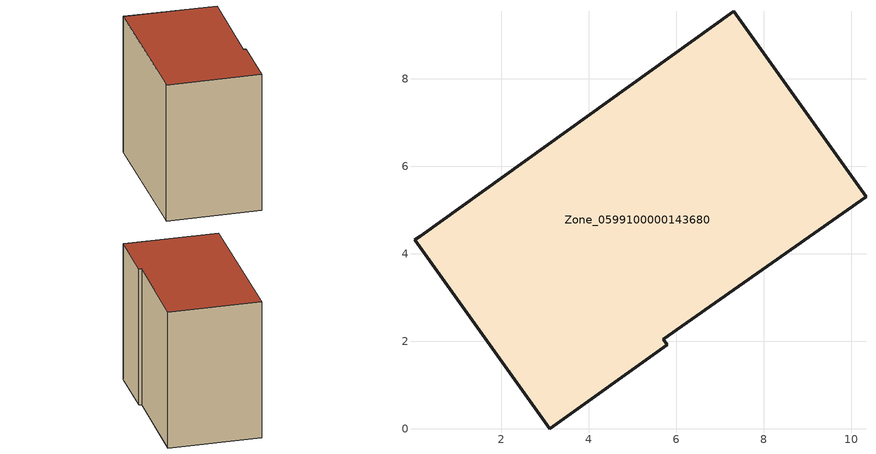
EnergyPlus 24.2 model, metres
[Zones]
Zone_0599100000143680
 floor ground (C_G): 7.31,9.55 10.34,5.31 5.7,2.05 5.79,1.92 3.1,0 0.02,4.32 0.15,4.4 z0
 wall outside (C_F): 0.02,4.32 3.1,0 5.79,1.92 5.7,2.05 10.34,5.31 7.31,9.55 0.15,4.4 0.02,4.32 z0:8.05
 roof outside (C_R): 10.34,5.31 7.31,9.55 0.15,4.4 0.02,4.32 3.1,0 5.79,1.92 5.7,2.05 z8.05
[BUILDING]
Pand.0599100000143680: North Axis=0; Terrain=City; Loads Convergence Tolerance Value=0.04; Temperature Convergence Tolerance Value=0.4; Solar Distribution=FullExterior; Maximum Number of Warmup Days=25; Minimum Number of Warmup Days=1
[Site:Location]
Rotterdam.The.Hague.AP_ZH_NLD Design_Conditions: Latitude=51.96; Longitude=4.45; Time Zone=1; Elevation=-4.5
[SITE:GROUNDTEMPERATURE:BUILDINGSURFACE]
18, 18, 18, 18, 18, 18, 18, 18, 18, 18, 18, 18
[MATERIAL] Thermal Absorptance=0.9; Solar Absorptance=0.7; Visible Absorptance=0.7
Name | Roughness | Thickness | Conductivity | Density | Specific Heat
G.TC.1975-1991 | MediumSmooth | 0.15 | 0.288461 | 540 | 1210
F.TC.1975-1991 | Rough | 0.3 | 0.230769 | 1920 | 840
R.TC.1975-1991 | MediumRough | 0.2 | 0.153846 | 1500 | 1000
[CONSTRUCTION]
C_G: G.TC.1975-1991
C_F: F.TC.1975-1991
C_R: R.TC.1975-1991
[ZONE]
Zone_0599100000143680: Type=1; Multiplier=1; Ceiling Height=Autocalculate; Volume=Autocalculate; Floor Area=autocalculate; Part of Total Floor Area=Yes
[ZONEINFILTRATION:DESIGNFLOWRATE]
Infil_Zone_0599100000143680: Zone or ZoneList or Space or SpaceList=Zone_0599100000143680; Schedule=AlwaysOn; Design Flow Rate Calculation Method=Flow/Area; Flow Rate per Floor Area=0.003; Constant Term Coefficient=1; Temperature Term Coefficient=0; Velocity Term Coefficient=0; Velocity Squared Term Coefficient=0
[HVACTEMPLATE:ZONE:IDEALLOADSAIRSYSTEM]
Zone_0599100000143680: Maximum Heating Supply Air Temperature=50; Minimum Cooling Supply Air Temperature=13; Maximum Heating Supply Air Humidity Ratio=0.0156; Minimum Cooling Supply Air Humidity Ratio=0.0077; Heating Limit=NoLimit; Cooling Limit=NoLimit; Dehumidification Control Type=ConstantSensibleHeatRatio; Cooling Sensible Heat Ratio=0.7; Dehumidification Setpoint=60; Humidification Control Type=None; Humidification Setpoint=30; Outdoor Air Method=None; Outdoor Air Flow Rate per Person=0.00944; Outdoor Air Flow Rate per Zone Floor Area=0; Outdoor Air Flow Rate per Zone=0; Demand Controlled Ventilation Type=None; Outdoor Air Economizer Type=NoEconomizer; Heat Recovery Type=None; Sensible Heat Recovery Effectiveness=0.7; Latent Heat Recovery Effectiveness=0.65
[ZONECONTROL:THERMOSTAT]
ThermostatControl_Zone_0599100000143680: Zone or ZoneList=Zone_0599100000143680; Control Type Schedule=DualSetpointControlType; Control 1=Thermostat_Zone_0599100000143680; Temperature Difference Between Cutout And Setpoint=0
[THERMOSTATSETPOINT:DUALSETPOINT]
Thermostat_Zone_0599100000143680: Heating Setpoint Temperature Schedule=HeatingSetpoint_Zone_0599100000143680; Cooling Setpoint Temperature Schedule=CoolingSetpoint_Zone_0599100000143680
[SCHEDULE:COMPACT]
HeatingSetpoint_Zone_0599100000143680: Through: 12/31, For: AllDays, Until: 24:00, 21
CoolingSetpoint_Zone_0599100000143680: Through: 12/31, For: AllDays, Until: 24:00, 24
DualSetpointControlType: Through: 12/31, For: AllDays, Until: 24:00, 4
AlwaysOn: Through: 12/31, For: AllDays, Until: 24:00, 1
